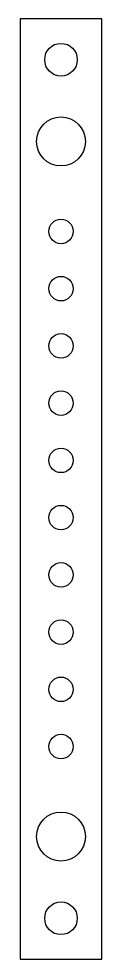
# Model space of a CAD drawing. Header units: millimetres. Extents: x 0 to 10, y 0 to 115.
import ezdxf

# ---------------------------------------------------------------- set-up
doc = ezdxf.new("R2010")
doc.units = ezdxf.units.MM
doc.layers.add('CONDUCTOR', color=7, linetype='Continuous')

# ---------------------------------------------------------------- blocks, each defined once
blk = doc.blocks.new('E')
at = {"layer": 'CONDUCTOR', "color": 30, "ltscale": 100}
blk.add_lwpolyline([(0, -57.5), (10, -57.5), (10, 57.5), (0, 57.5)], close=True, dxfattribs=at)
at = {"layer": 'CONDUCTOR', "color": 121, "ltscale": 100}
for centre, radius in [((5, 52.5), 2), ((5, 42.5), 3), ((5, 31.5), 1.5), ((5, 24.5), 1.5), ((5, 17.5), 1.5), ((5, 10.5), 1.5), ((5, 3.5), 1.5), ((5, -3.5), 1.5), ((5, -10.5), 1.5), ((5, -17.5), 1.5), ((5, -24.5), 1.5), ((5, -31.5), 1.5), ((5, -42.5), 3), ((5, -52.5), 2)]:
    blk.add_circle(centre, radius, dxfattribs=at)

msp = doc.modelspace()

# ---------------------------------------------------------------- block references
msp.add_blockref('E', (0, 57.5))

doc.saveas('drawing.dxf')
